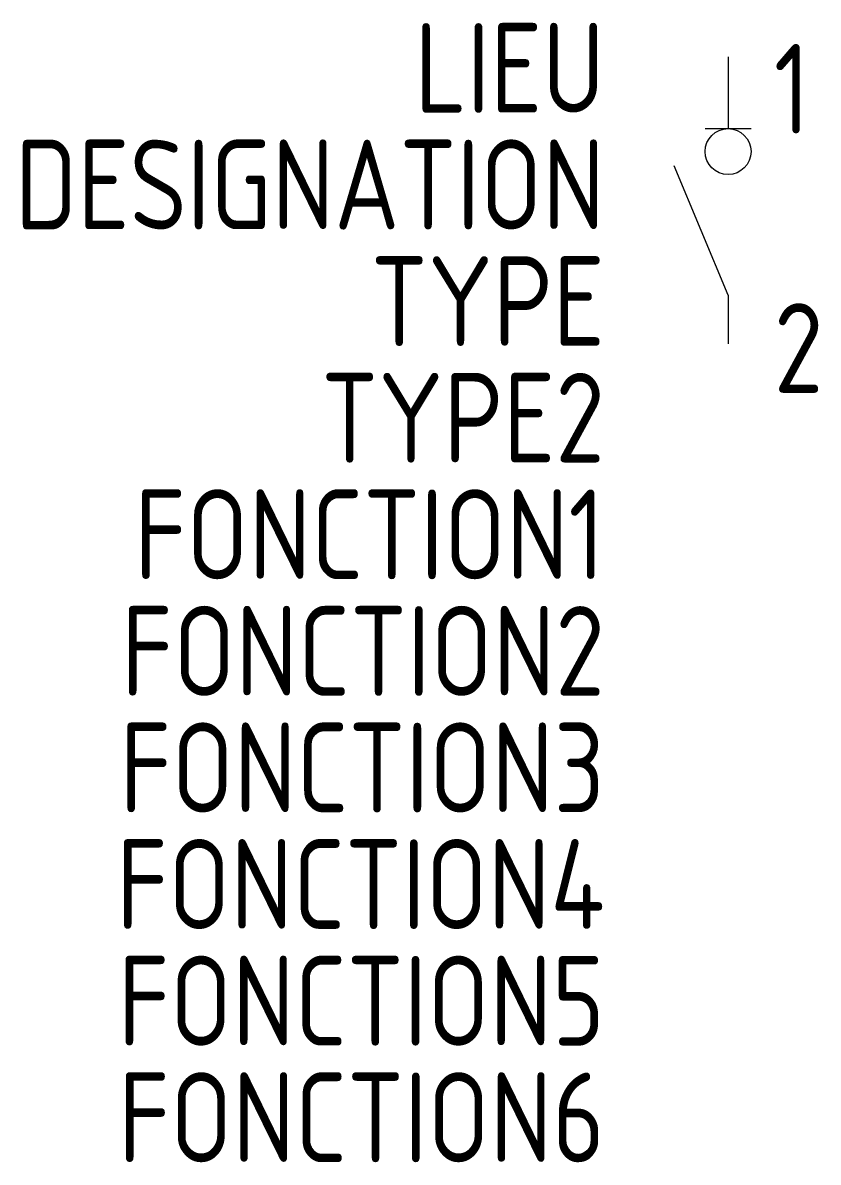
# Model space of a CAD drawing. Extents: x -1604.3 to -1582.1, y -910.4 to -878.6.
import ezdxf
from ezdxf.enums import TextEntityAlignment as Align

# ---------------------------------------------------------------- set-up
doc = ezdxf.new("R2010")
doc.units = 0
for name, color, linetype in [('SYMB_FIL', 3, 'CONTINUOUS'), ('SYMB_TXT_CONTACT', 2, 'CONTINUOUS'), ('SYMB_TXT_NOM', 3, 'CONTINUOUS')]:
    doc.layers.add(name, color=color, linetype=linetype)
doc.styles.add('NET2_5', font='isocp.shx', dxfattribs={"width": 0.9, "height": 2.5})

msp = doc.modelspace()

# ---------------------------------------------------------------- linework, layer by layer
at = {"layer": 'SYMB_FIL'}
for p, q in [((-1584.634, -879.593), (-1584.634, -881.593)), ((-1585.274, -881.593), (-1583.994, -881.593)), ((-1584.634, -886.234), (-1586.134, -882.634)), ((-1584.634, -886.234), (-1584.634, -887.593))]:
    msp.add_line(p, q, dxfattribs=at)
msp.add_circle((-1584.634, -882.234), 0.64, dxfattribs=at)

# ---------------------------------------------------------------- texts
at = {"layer": 'SYMB_TXT_CONTACT', "style": 'NET2_5', "width": 0.9, "flags": 8}
for tag, p, s in [('1', (-1583.359, -881.734), '1'), ('2', (-1583.359, -888.961), '2')]:
    msp.add_attdef(tag, p, s, height=2.5, dxfattribs=at)
at = {"layer": 'SYMB_TXT_NOM', "style": 'NET2_5', "width": 0.9, "flags": 8}
for tag, text, p in [('LIEU', '', (-1588.069, -881.153)), ('DESIGNATION', 'Q?', (-1588.069, -884.403)), ('TYPE', '?A', (-1588.069, -887.653)), ('TYPE2', '', (-1588.069, -890.903)), ('FONCTION1', '', (-1588.069, -894.153)), ('FONCTION2', '', (-1588.069, -897.403)), ('FONCTION3', '', (-1588.069, -900.653)), ('FONCTION4', '', (-1588.069, -903.903)), ('FONCTION5', '', (-1588.069, -907.153)), ('FONCTION6', '', (-1588.069, -910.403))]:
    msp.add_attdef(tag, text=text, height=2.5, dxfattribs=at).set_placement(p, align=Align.RIGHT)

doc.saveas('drawing.dxf')
